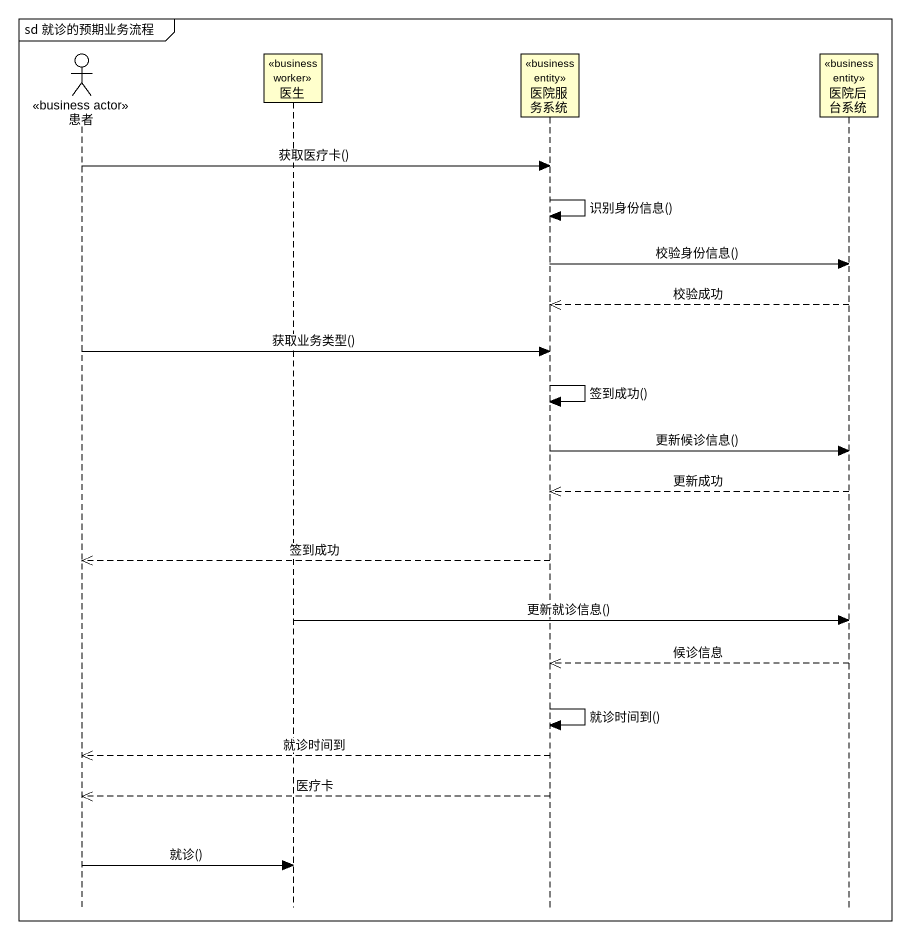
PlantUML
@startuml
mainframe sd 就诊的预期业务流程
hide footbox
actor 患者 <<business actor>>
participant 医生 <<business worker>>
participant 医院服务系统 <<business entity>>
participant 医院后台系统 <<business entity>>

患者 -> 医院服务系统 : 获取医疗卡()
医院服务系统 -> 医院服务系统 : 识别身份信息()
医院服务系统 -> 医院后台系统 : 校验身份信息()
医院后台系统 -->> 医院服务系统 : 校验成功
患者 -> 医院服务系统 : 获取业务类型()
医院服务系统 -> 医院服务系统 : 签到成功()
医院服务系统 -> 医院后台系统 : 更新候诊信息()
医院后台系统 -->> 医院服务系统 : 更新成功
医院服务系统 -->> 患者 : 签到成功
医生 -> 医院后台系统 : 更新就诊信息()
医院后台系统 -->> 医院服务系统 : 候诊信息
医院服务系统 -> 医院服务系统 : 就诊时间到()
医院服务系统 -->> 患者 : 就诊时间到
医院服务系统 -->> 患者 : 医疗卡
患者 -> 医生 : 就诊()
@enduml
